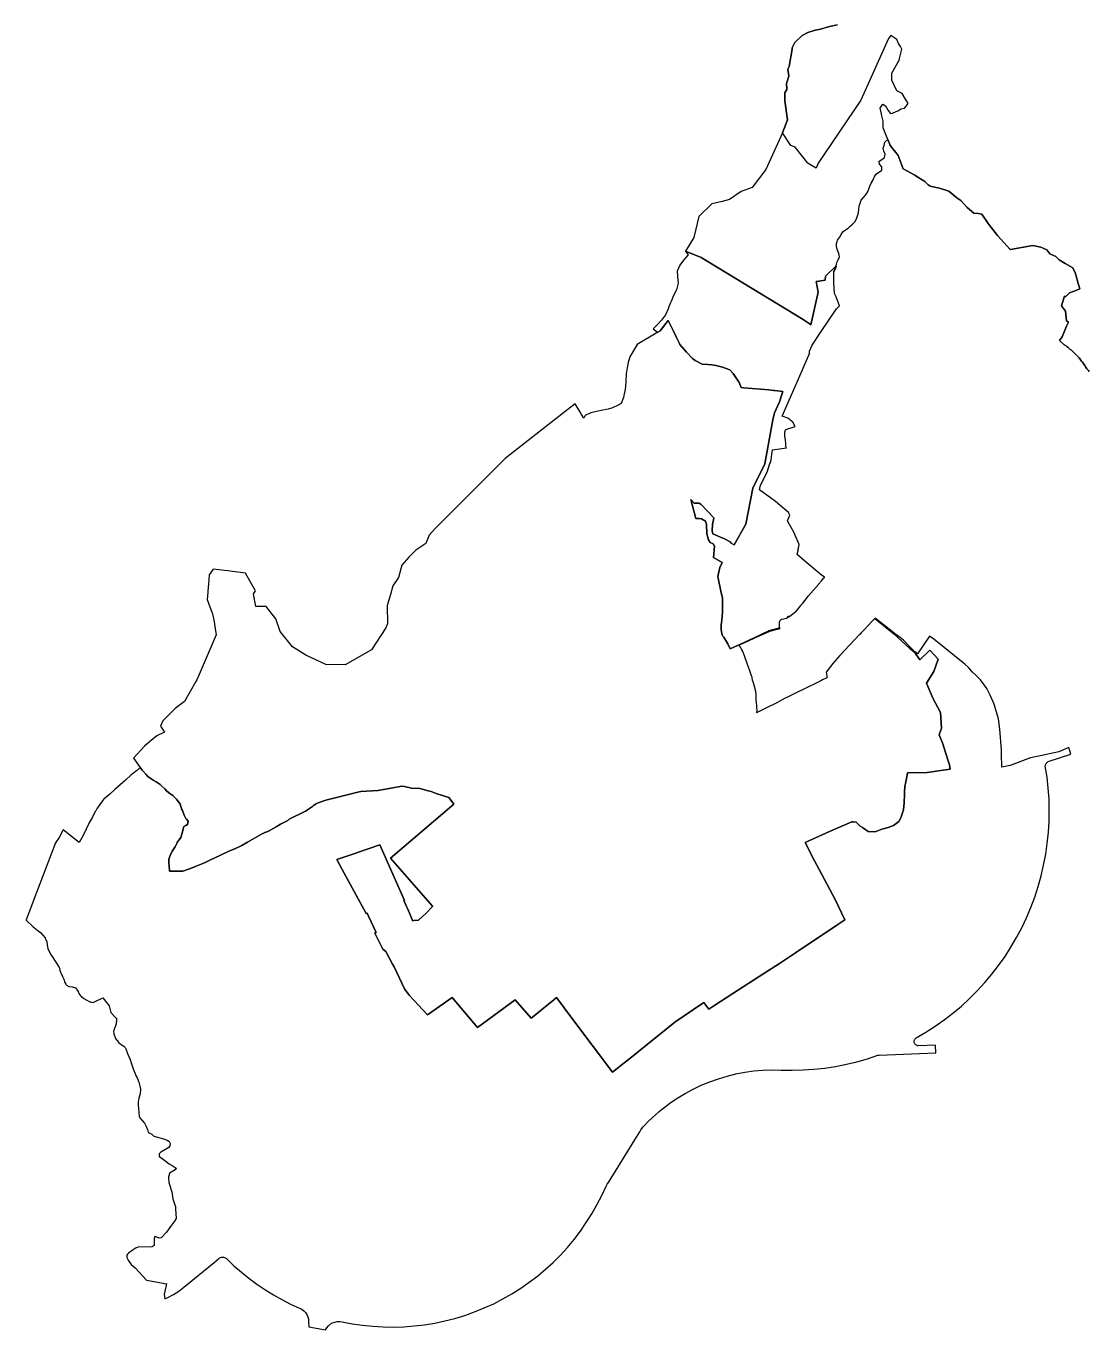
# Model space of a CAD drawing. Header units: inches. Extents: x -74.45 to -73.99, y 3.73 to 4.84.
# Drawn here: x -74.13311 to -74.11712, y 4.46474 to 4.48436 of the extents above; entities that cross this region are included whole.
import ezdxf

# ---------------------------------------------------------------- set-up
doc = ezdxf.new("R2010")
doc.units = ezdxf.units.IN
doc.header["$MEASUREMENT"] = 0
doc.layers.add('temp_wfs_layer', color=251, linetype='Continuous')

msp = doc.modelspace()

# ---------------------------------------------------------------- linework, layer by layer
at = {"layer": 'temp_wfs_layer'}
for points in [[(-74.120899, 4.484383), (-74.121017, 4.484358), (-74.121155, 4.484315), (-74.121233, 4.484303), (-74.121344, 4.484267), (-74.121428, 4.484222), (-74.121539, 4.484117), (-74.121581, 4.484035), (-74.12158, 4.484017), (-74.121626, 4.483752), (-74.121646, 4.483714), (-74.12163, 4.483608), (-74.121664, 4.4835), (-74.121663, 4.483422), (-74.121663, 4.483406), (-74.121689, 4.483357), (-74.121692, 4.483235), (-74.121651, 4.482952), (-74.121728, 4.482757), (-74.121976, 4.482204), (-74.122168, 4.481953), (-74.122184, 4.481934), (-74.122348, 4.481872), (-74.122521, 4.481752), (-74.122632, 4.481722), (-74.122787, 4.481688), (-74.122984, 4.481494), (-74.123059, 4.481181), (-74.123184, 4.480976), (-74.123147, 4.480919), (-74.123213, 4.480839), (-74.123269, 4.480763), (-74.123311, 4.480671), (-74.123307, 4.480598), (-74.123306, 4.480588), (-74.123296, 4.480492), (-74.123323, 4.480394), (-74.123364, 4.480306), (-74.123403, 4.480217), (-74.123415, 4.480185), (-74.123439, 4.480126), (-74.123443, 4.480114), (-74.123488, 4.480017), (-74.123545, 4.479934), (-74.123614, 4.47986), (-74.123674, 4.479806), (-74.12361, 4.479762), (-74.123601, 4.479757), (-74.123914, 4.479568), (-74.124025, 4.479385), (-74.124048, 4.479299), (-74.124063, 4.47922), (-74.124077, 4.479127), (-74.124085, 4.479006), (-74.124095, 4.478893), (-74.124112, 4.478803), (-74.12412, 4.47877), (-74.124155, 4.478682), (-74.1242, 4.478655), (-74.124285, 4.478617), (-74.124348, 4.478594), (-74.124453, 4.478575), (-74.124545, 4.478557), (-74.124611, 4.478541), (-74.124693, 4.478502), (-74.124717, 4.478462), (-74.124748, 4.478514), (-74.124777, 4.478562), (-74.124846, 4.478677), (-74.125019, 4.478542), (-74.125896, 4.477855), (-74.12591, 4.477844), (-74.126955, 4.476795), (-74.127042, 4.476698), (-74.127094, 4.476574), (-74.127241, 4.476475), (-74.127347, 4.47637), (-74.127453, 4.476247), (-74.127503, 4.476061), (-74.127586, 4.475936), (-74.127622, 4.475804), (-74.127672, 4.475642), (-74.127671, 4.475363), (-74.127693, 4.475304), (-74.127908, 4.474974), (-74.128305, 4.474745), (-74.128597, 4.474754), (-74.128896, 4.474895), (-74.1291, 4.475019), (-74.129282, 4.475247), (-74.129349, 4.475438), (-74.129492, 4.475624), (-74.129553, 4.475624), (-74.129647, 4.475624), (-74.129684, 4.475816), (-74.129661, 4.475849), (-74.129654, 4.47586), (-74.129736, 4.476004), (-74.129807, 4.476128), (-74.130076, 4.476161), (-74.130289, 4.476187), (-74.13035, 4.476101), (-74.130363, 4.475964), (-74.130364, 4.475952), (-74.130366, 4.475928), (-74.130373, 4.475842), (-74.130383, 4.47573), (-74.130383, 4.475729), (-74.130342, 4.475622), (-74.130316, 4.475555), (-74.1303, 4.475514), (-74.130278, 4.475394), (-74.130272, 4.475359), (-74.130249, 4.475227), (-74.130244, 4.475198), (-74.1305, 4.474602), (-74.130535, 4.474523), (-74.13055, 4.474496), (-74.130723, 4.474194), (-74.130864, 4.474089), (-74.131047, 4.473904), (-74.131086, 4.473826), (-74.131025, 4.473736), (-74.131141, 4.473679), (-74.131248, 4.473586), (-74.131326, 4.473525), (-74.131492, 4.473341), (-74.13139, 4.4732), (-74.13143, 4.473162), (-74.131458, 4.47314), (-74.131512, 4.4731), (-74.131523, 4.47309), (-74.131524, 4.473089), (-74.131609, 4.473009), (-74.131771, 4.472873), (-74.131776, 4.472868), (-74.131776, 4.472867), (-74.131848, 4.4728), (-74.131935, 4.472726), (-74.131943, 4.472718), (-74.131958, 4.4727), (-74.132035, 4.47259), (-74.132038, 4.472585), (-74.132041, 4.472582), (-74.132059, 4.47255), (-74.132061, 4.472546), (-74.132062, 4.472544), (-74.132102, 4.472469), (-74.132109, 4.472456), (-74.132151, 4.47238), (-74.132155, 4.472373), (-74.132155, 4.472371), (-74.132245, 4.472179), (-74.132305, 4.472073), (-74.132448, 4.472184), (-74.13255, 4.472264), (-74.13261, 4.472147), (-74.132664, 4.472066), (-74.132987, 4.471216), (-74.133039, 4.471079), (-74.133104, 4.47091), (-74.133106, 4.470904), (-74.133, 4.470803), (-74.132924, 4.470744), (-74.132889, 4.470718), (-74.132821, 4.470637), (-74.132812, 4.47062), (-74.132793, 4.470585), (-74.132788, 4.470526), (-74.13278, 4.470478), (-74.132738, 4.47039), (-74.132714, 4.470357), (-74.132657, 4.470274), (-74.132611, 4.470203), (-74.132608, 4.470195), (-74.132597, 4.47015), (-74.132586, 4.470119), (-74.13258, 4.470101), (-74.132559, 4.470057), (-74.13254, 4.470015), (-74.132524, 4.469966), (-74.132507, 4.469938), (-74.132501, 4.469928), (-74.132501, 4.469928), (-74.132499, 4.469927), (-74.132461, 4.469905), (-74.132414, 4.469898), (-74.132363, 4.469883), (-74.132333, 4.469847), (-74.132319, 4.46982), (-74.13231, 4.469802), (-74.13228, 4.469761), (-74.132279, 4.46976), (-74.132277, 4.469758), (-74.132239, 4.469726), (-74.132193, 4.469701), (-74.132155, 4.469679), (-74.132146, 4.469676), (-74.132135, 4.469673), (-74.132103, 4.469663), (-74.132066, 4.469681), (-74.131953, 4.469735), (-74.131855, 4.469616), (-74.131833, 4.469514), (-74.13176, 4.469438), (-74.131743, 4.46942), (-74.131744, 4.469409), (-74.13175, 4.469341), (-74.131785, 4.469245), (-74.131789, 4.469231), (-74.131787, 4.469195), (-74.131759, 4.469122), (-74.131718, 4.469065), (-74.131715, 4.469063), (-74.131661, 4.469021), (-74.131634, 4.469009), (-74.131615, 4.468989), (-74.131606, 4.468965), (-74.131578, 4.468898), (-74.131539, 4.468806), (-74.131525, 4.468758), (-74.131496, 4.468665), (-74.131459, 4.468581), (-74.131449, 4.468558), (-74.131437, 4.46853), (-74.131408, 4.468465), (-74.131394, 4.468403), (-74.131385, 4.468358), (-74.131389, 4.468289), (-74.131409, 4.468222), (-74.131417, 4.468192), (-74.131419, 4.468165), (-74.131421, 4.468127), (-74.131421, 4.468125), (-74.131407, 4.467956), (-74.131393, 4.467926), (-74.131325, 4.467848), (-74.131298, 4.467797), (-74.131293, 4.467787), (-74.131281, 4.467753), (-74.131268, 4.467715), (-74.131252, 4.467705), (-74.131215, 4.467681), (-74.131208, 4.467677), (-74.131182, 4.467651), (-74.131038, 4.46761), (-74.130981, 4.467593), (-74.130959, 4.467578), (-74.130952, 4.467573), (-74.130939, 4.467542), (-74.130941, 4.467509), (-74.130958, 4.467482), (-74.130959, 4.46748), (-74.131081, 4.467411), (-74.131084, 4.467408), (-74.131104, 4.467385), (-74.131106, 4.467382), (-74.131105, 4.467377), (-74.131102, 4.467348), (-74.13108, 4.467331), (-74.131041, 4.4673), (-74.130953, 4.467237), (-74.130907, 4.467209), (-74.130864, 4.467182), (-74.130863, 4.467181), (-74.130841, 4.467168), (-74.130858, 4.467153), (-74.130861, 4.46715), (-74.130861, 4.467147), (-74.130861, 4.467146), (-74.130946, 4.467094), (-74.130947, 4.467093), (-74.130962, 4.467036), (-74.130965, 4.467029), (-74.130957, 4.466955), (-74.130914, 4.466816), (-74.130896, 4.466709), (-74.130861, 4.466603), (-74.13086, 4.466599), (-74.130857, 4.466557), (-74.130846, 4.466412), (-74.130874, 4.466374), (-74.130919, 4.466311), (-74.130994, 4.466206), (-74.13107, 4.466126), (-74.131072, 4.466124), (-74.131104, 4.466119), (-74.131166, 4.466141), (-74.13117, 4.466143), (-74.131178, 4.466109), (-74.13118, 4.466005), (-74.131208, 4.465987), (-74.13121, 4.465986), (-74.131419, 4.465983), (-74.131447, 4.465972), (-74.13145, 4.465971), (-74.131509, 4.46593), (-74.131567, 4.46589), (-74.131579, 4.465876), (-74.131591, 4.46586), (-74.131589, 4.465827), (-74.131569, 4.465784), (-74.131525, 4.465723), (-74.131465, 4.465673), (-74.131296, 4.465485), (-74.131045, 4.465441), (-74.13101, 4.465429), (-74.130995, 4.465435), (-74.130998, 4.465406), (-74.131027, 4.465272), (-74.131018, 4.465203), (-74.130973, 4.465223), (-74.130889, 4.465269), (-74.130809, 4.465321), (-74.130733, 4.465378), (-74.130277, 4.465753), (-74.130206, 4.465811), (-74.130194, 4.46582), (-74.13018, 4.465826), (-74.130166, 4.46583), (-74.130152, 4.465832), (-74.130137, 4.465831), (-74.130123, 4.465828), (-74.130109, 4.465822), (-74.130096, 4.465815), (-74.130085, 4.465805), (-74.129978, 4.465703), (-74.129867, 4.465605), (-74.129753, 4.465513), (-74.129634, 4.465425), (-74.129512, 4.465342), (-74.129386, 4.465264), (-74.129257, 4.465192), (-74.129126, 4.465125), (-74.128991, 4.465064), (-74.128959, 4.465047), (-74.128929, 4.465025), (-74.128904, 4.464998), (-74.128883, 4.464968), (-74.128868, 4.464934), (-74.128858, 4.464898), (-74.128855, 4.464862), (-74.128853, 4.464784), (-74.128602, 4.464736), (-74.128583, 4.464768), (-74.128558, 4.464797), (-74.12853, 4.464822), (-74.128498, 4.464841), (-74.128463, 4.464854), (-74.128426, 4.464862), (-74.128388, 4.464863), (-74.128351, 4.464858), (-74.128198, 4.464829), (-74.128044, 4.464806), (-74.127889, 4.46479), (-74.127733, 4.46478), (-74.127577, 4.464778), (-74.127421, 4.464783), (-74.127266, 4.464795), (-74.127111, 4.464813), (-74.126957, 4.464838), (-74.126805, 4.464871), (-74.126654, 4.46491), (-74.126505, 4.464955), (-74.126358, 4.465008), (-74.126213, 4.465066), (-74.126071, 4.465131), (-74.125933, 4.465203), (-74.125797, 4.46528), (-74.125665, 4.465363), (-74.125537, 4.465453), (-74.125413, 4.465547), (-74.125293, 4.465648), (-74.125178, 4.465753), (-74.125068, 4.465863), (-74.124962, 4.465979), (-74.124862, 4.466098), (-74.124767, 4.466223), (-74.124678, 4.466351), (-74.124594, 4.466483), (-74.124517, 4.466619), (-74.124445, 4.466758), (-74.12438, 4.4669), (-74.124364, 4.466929), (-74.124344, 4.466956), (-74.123947, 4.467595), (-74.12387, 4.467719), (-74.123858, 4.467746), (-74.123842, 4.46777), (-74.123824, 4.467793), (-74.123737, 4.467882), (-74.123636, 4.467976), (-74.123582, 4.468022), (-74.123531, 4.468064), (-74.123422, 4.468147), (-74.123309, 4.468224), (-74.123191, 4.468295), (-74.123071, 4.468361), (-74.122947, 4.46842), (-74.12282, 4.468472), (-74.122691, 4.468518), (-74.12256, 4.468557), (-74.122427, 4.46859), (-74.122292, 4.468615), (-74.122157, 4.468634), (-74.12202, 4.468646), (-74.121883, 4.468651), (-74.121746, 4.468648), (-74.121582, 4.468645), (-74.121417, 4.468649), (-74.121253, 4.46866), (-74.121089, 4.468678), (-74.120927, 4.468703), (-74.120765, 4.468735), (-74.120605, 4.468773), (-74.120447, 4.468819), (-74.120291, 4.468871), (-74.120282, 4.468873), (-74.120272, 4.468874), (-74.11942, 4.468906), (-74.119424, 4.469023), (-74.11968, 4.469014), (-74.11969, 4.469014), (-74.119701, 4.469016), (-74.11971, 4.46902), (-74.119719, 4.469026), (-74.119727, 4.469033), (-74.119734, 4.469041), (-74.119739, 4.46905), (-74.119743, 4.46906), (-74.119745, 4.46907), (-74.119745, 4.469081), (-74.119744, 4.469091), (-74.11974, 4.469102), (-74.119736, 4.469111), (-74.119729, 4.469119), (-74.119721, 4.469127), (-74.119713, 4.469132), (-74.119569, 4.469216), (-74.119429, 4.469306), (-74.119294, 4.469402), (-74.119162, 4.469504), (-74.119035, 4.469611), (-74.118912, 4.469724), (-74.118795, 4.469841), (-74.118682, 4.469964), (-74.118575, 4.470091), (-74.118474, 4.470223), (-74.118378, 4.470359), (-74.118288, 4.470499), (-74.118204, 4.470643), (-74.118126, 4.47079), (-74.118055, 4.470941), (-74.11799, 4.471094), (-74.117931, 4.47125), (-74.11788, 4.471409), (-74.117835, 4.471569), (-74.117797, 4.471731), (-74.117766, 4.471895), (-74.117742, 4.47206), (-74.117725, 4.472226), (-74.117715, 4.472392), (-74.117712, 4.472559), (-74.117716, 4.472726), (-74.117728, 4.472892), (-74.117746, 4.473057), (-74.117772, 4.473222), (-74.117771, 4.473234), (-74.117768, 4.473246), (-74.117763, 4.473257), (-74.117756, 4.473267), (-74.117748, 4.473276), (-74.117739, 4.473284), (-74.117728, 4.47329), (-74.117387, 4.473402), (-74.117419, 4.473502), (-74.117442, 4.473493), (-74.117497, 4.473466), (-74.117566, 4.473436), (-74.117893, 4.473367), (-74.117996, 4.473348), (-74.118302, 4.473232), (-74.118425, 4.473209), (-74.118426, 4.473209), (-74.11843, 4.473408), (-74.118431, 4.473441), (-74.118432, 4.473466), (-74.118456, 4.473777), (-74.118477, 4.473934), (-74.118539, 4.474154), (-74.118603, 4.474289), (-74.118651, 4.474393), (-74.118675, 4.474426), (-74.118745, 4.474522), (-74.118783, 4.474558), (-74.118813, 4.474586), (-74.118866, 4.474635), (-74.118921, 4.474701), (-74.118926, 4.474705), (-74.118982, 4.474756), (-74.119451, 4.475134), (-74.11945, 4.475135), (-74.119512, 4.475179), (-74.119695, 4.474913), (-74.119734, 4.474944), (-74.119799, 4.475009), (-74.119905, 4.47512), (-74.119957, 4.475158), (-74.119966, 4.475165), (-74.119997, 4.475188), (-74.120013, 4.475199), (-74.120016, 4.475201), (-74.120033, 4.475213), (-74.120045, 4.475223), (-74.120046, 4.475224), (-74.120049, 4.475227), (-74.120051, 4.475228), (-74.120334, 4.475449), (-74.120336, 4.475447), (-74.120385, 4.475395), (-74.120428, 4.47535), (-74.120503, 4.475271), (-74.120541, 4.47523), (-74.120542, 4.475229), (-74.120564, 4.475206), (-74.120565, 4.475206), (-74.120865, 4.474889), (-74.120966, 4.474765), (-74.12107, 4.474637), (-74.121061, 4.474582), (-74.121057, 4.474555), (-74.121061, 4.474553), (-74.121122, 4.474522), (-74.121148, 4.474508), (-74.12115, 4.474507), (-74.121169, 4.474498), (-74.121417, 4.474374), (-74.121509, 4.474331), (-74.121542, 4.474315), (-74.121652, 4.47426), (-74.121684, 4.474244), (-74.12174, 4.474214), (-74.121812, 4.474176), (-74.121964, 4.474102), (-74.122086, 4.474042), (-74.1221, 4.474034), (-74.122101, 4.474033), (-74.122112, 4.474026), (-74.122111, 4.474039), (-74.122109, 4.474059), (-74.122108, 4.474077), (-74.122112, 4.474093), (-74.122113, 4.474124), (-74.122116, 4.474183), (-74.12212, 4.47421), (-74.12212, 4.474214), (-74.12212, 4.474253), (-74.12212, 4.47426), (-74.122122, 4.474299), (-74.122129, 4.474345), (-74.122151, 4.474443), (-74.122168, 4.474491), (-74.122176, 4.474515), (-74.122183, 4.474553), (-74.122184, 4.47456), (-74.122192, 4.474582), (-74.122221, 4.474671), (-74.122251, 4.474753), (-74.122265, 4.474798), (-74.122313, 4.474924), (-74.122329, 4.47496), (-74.122342, 4.474982), (-74.122359, 4.475013), (-74.122373, 4.475031), (-74.122374, 4.475033), (-74.122379, 4.47504), (-74.12238, 4.475041), (-74.12238, 4.475043), (-74.122374, 4.475045), (-74.122362, 4.475051), (-74.122239, 4.475107), (-74.122141, 4.475152), (-74.122098, 4.475172), (-74.122027, 4.475204), (-74.121973, 4.475229), (-74.121917, 4.475254), (-74.121822, 4.475279), (-74.12176, 4.475295), (-74.121765, 4.475301), (-74.121766, 4.475305), (-74.121769, 4.47531), (-74.12177, 4.475318), (-74.12177, 4.475324), (-74.121772, 4.475345), (-74.121772, 4.475382), (-74.121769, 4.475389), (-74.121769, 4.475391), (-74.121764, 4.475407), (-74.121756, 4.475423), (-74.121742, 4.475436), (-74.12171, 4.475442), (-74.121693, 4.475444), (-74.121667, 4.475452), (-74.121652, 4.475459), (-74.121634, 4.475468), (-74.121629, 4.47547), (-74.121615, 4.475478), (-74.121614, 4.475479), (-74.121543, 4.475533), (-74.121532, 4.475541), (-74.121451, 4.475642), (-74.12145, 4.475642), (-74.121449, 4.475643), (-74.121437, 4.475658), (-74.121421, 4.475678), (-74.121352, 4.475764), (-74.121339, 4.47578), (-74.121185, 4.475958), (-74.121184, 4.47596), (-74.12114, 4.476011), (-74.121102, 4.476055), (-74.121099, 4.476059), (-74.121094, 4.476064), (-74.121096, 4.476065), (-74.121142, 4.476104), (-74.121388, 4.47631), (-74.121505, 4.476409), (-74.121506, 4.476409), (-74.121505, 4.476412), (-74.121488, 4.476466), (-74.121486, 4.476472), (-74.121493, 4.476477), (-74.121493, 4.476478), (-74.121486, 4.476504), (-74.121474, 4.476559), (-74.121556, 4.476742), (-74.121645, 4.476906), (-74.121649, 4.476913), (-74.121614, 4.477), (-74.121634, 4.477041), (-74.121833, 4.477206), (-74.12207, 4.477381), (-74.122064, 4.477431), (-74.122053, 4.477462), (-74.121954, 4.477646), (-74.121914, 4.47778), (-74.1219, 4.477802), (-74.121874, 4.477984), (-74.121668, 4.478016), (-74.121675, 4.478036), (-74.121678, 4.478079), (-74.121682, 4.478128), (-74.121689, 4.478193), (-74.121689, 4.478201), (-74.121691, 4.478227), (-74.121692, 4.478257), (-74.121683, 4.47828), (-74.121675, 4.478286), (-74.121674, 4.478291), (-74.121534, 4.478337), (-74.121569, 4.478401), (-74.121645, 4.478458), (-74.121731, 4.478489), (-74.121536, 4.478937), (-74.121431, 4.47918), (-74.121321, 4.479433), (-74.121322, 4.479469), (-74.121281, 4.479558), (-74.121152, 4.479751), (-74.120914, 4.480106), (-74.120869, 4.48015), (-74.120917, 4.480289), (-74.120942, 4.480337), (-74.120953, 4.480504), (-74.120952, 4.480663), (-74.120929, 4.480706), (-74.120919, 4.480743), (-74.120912, 4.480758), (-74.120916, 4.480755), (-74.120907, 4.480802), (-74.120889, 4.480842), (-74.12087, 4.480889), (-74.120879, 4.480939), (-74.120896, 4.480991), (-74.120913, 4.481038), (-74.120912, 4.481091), (-74.120904, 4.481121), (-74.1209, 4.481139), (-74.12087, 4.481181), (-74.120842, 4.481224), (-74.120817, 4.481264), (-74.120777, 4.481294), (-74.12074, 4.48132), (-74.120708, 4.481352), (-74.120674, 4.481381), (-74.12064, 4.481414), (-74.120614, 4.481459), (-74.120595, 4.481505), (-74.120581, 4.481553), (-74.120579, 4.481604), (-74.120572, 4.481649), (-74.120559, 4.481697), (-74.120543, 4.481741), (-74.12051, 4.481777), (-74.120476, 4.481816), (-74.120451, 4.481854), (-74.120433, 4.481897), (-74.120412, 4.481952), (-74.120392, 4.481997), (-74.120364, 4.482048), (-74.120336, 4.482108), (-74.120306, 4.482143), (-74.120266, 4.482167), (-74.12023, 4.482195), (-74.12023, 4.482245), (-74.120266, 4.482284), (-74.120273, 4.482331), (-74.12023, 4.482355), (-74.120191, 4.482385), (-74.12018, 4.482434), (-74.1202, 4.48248), (-74.120212, 4.482523), (-74.120196, 4.482566), (-74.120188, 4.482616), (-74.120141, 4.482654), (-74.120117, 4.482594), (-74.12011, 4.482575), (-74.120073, 4.482519), (-74.120017, 4.482456), (-74.119988, 4.482412), (-74.119957, 4.482336), (-74.119908, 4.482213), (-74.119735, 4.482118), (-74.119715, 4.482105), (-74.119599, 4.482034), (-74.119585, 4.482021), (-74.119533, 4.481972), (-74.119507, 4.481958), (-74.119483, 4.481946), (-74.119364, 4.481923), (-74.119221, 4.481876), (-74.119104, 4.481777), (-74.119043, 4.481735), (-74.118945, 4.48163), (-74.118846, 4.481548), (-74.118781, 4.48154), (-74.118729, 4.481533), (-74.11863, 4.481391), (-74.118615, 4.48137), (-74.118493, 4.48121), (-74.118303, 4.480997), (-74.118293, 4.480999), (-74.117961, 4.481061), (-74.11784, 4.481033), (-74.117748, 4.480993), (-74.117702, 4.480932), (-74.117615, 4.480893), (-74.117562, 4.480844), (-74.117473, 4.48079), (-74.117359, 4.480725), (-74.117356, 4.48072), (-74.117325, 4.480654), (-74.117314, 4.480616), (-74.117277, 4.480489), (-74.117252, 4.480405), (-74.117296, 4.480389), (-74.117409, 4.480348), (-74.117465, 4.480292), (-74.117487, 4.48029), (-74.117489, 4.480282), (-74.117526, 4.480153), (-74.117467, 4.480069), (-74.117451, 4.479925), (-74.117421, 4.479907), (-74.117452, 4.479845), (-74.117516, 4.479685), (-74.117557, 4.479627), (-74.117487, 4.479566), (-74.11746, 4.479547), (-74.117444, 4.479534), (-74.117428, 4.479522), (-74.117412, 4.479509), (-74.117396, 4.479496), (-74.11738, 4.479483), (-74.117365, 4.479469), (-74.11735, 4.479455), (-74.117335, 4.479441), (-74.11732, 4.479426), (-74.117306, 4.479412), (-74.117292, 4.479397), (-74.117278, 4.479382), (-74.117264, 4.479366), (-74.117251, 4.479351), (-74.117238, 4.479335), (-74.117225, 4.479319), (-74.117213, 4.479302), (-74.1172, 4.479286), (-74.117189, 4.479269), (-74.117177, 4.479252), (-74.117165, 4.479233), (-74.117155, 4.479219), (-74.117145, 4.479205), (-74.117134, 4.47919), (-74.117124, 4.479176), (-74.117113, 4.479163)], [(-74.117113, 4.479163), (-74.117124, 4.479176), (-74.117134, 4.47919), (-74.117145, 4.479205), (-74.117155, 4.479219), (-74.117165, 4.479233), (-74.117177, 4.479252), (-74.117189, 4.479269), (-74.1172, 4.479286), (-74.117213, 4.479302), (-74.117225, 4.479319), (-74.117238, 4.479335), (-74.117251, 4.479351), (-74.117264, 4.479366), (-74.117278, 4.479382), (-74.117292, 4.479397), (-74.117306, 4.479412), (-74.11732, 4.479426), (-74.117335, 4.479441), (-74.11735, 4.479455), (-74.117365, 4.479469), (-74.11738, 4.479483), (-74.117396, 4.479496), (-74.117412, 4.479509), (-74.117428, 4.479522), (-74.117444, 4.479534), (-74.11746, 4.479547), (-74.117487, 4.479566), (-74.117557, 4.479627), (-74.117516, 4.479685), (-74.117452, 4.479845), (-74.117421, 4.479907), (-74.117451, 4.479925), (-74.117467, 4.480069), (-74.117526, 4.480153), (-74.117489, 4.480282), (-74.117487, 4.48029), (-74.117465, 4.480292), (-74.117409, 4.480348), (-74.117296, 4.480389), (-74.117252, 4.480405), (-74.117277, 4.480489), (-74.117314, 4.480616), (-74.117325, 4.480654), (-74.117356, 4.48072), (-74.117359, 4.480725), (-74.117473, 4.48079), (-74.117562, 4.480844), (-74.117615, 4.480893), (-74.117702, 4.480932), (-74.117748, 4.480993), (-74.11784, 4.481033), (-74.117961, 4.481061), (-74.118293, 4.480999), (-74.118303, 4.480997), (-74.118493, 4.48121), (-74.118615, 4.48137), (-74.11863, 4.481391), (-74.118729, 4.481533), (-74.118781, 4.48154), (-74.118846, 4.481548), (-74.118945, 4.48163), (-74.119043, 4.481735), (-74.119104, 4.481777), (-74.119221, 4.481876), (-74.119364, 4.481923), (-74.119483, 4.481946), (-74.119507, 4.481958), (-74.119533, 4.481972), (-74.119585, 4.482021), (-74.119599, 4.482034), (-74.119715, 4.482105), (-74.119735, 4.482118), (-74.119908, 4.482213), (-74.119957, 4.482336), (-74.119988, 4.482412), (-74.120017, 4.482456), (-74.120073, 4.482519), (-74.12011, 4.482575), (-74.120117, 4.482594), (-74.120141, 4.482654), (-74.120171, 4.482728), (-74.120172, 4.482732), (-74.120212, 4.482832), (-74.120212, 4.482931), (-74.120235, 4.483031), (-74.120237, 4.48304), (-74.120256, 4.483125), (-74.120254, 4.483129), (-74.120214, 4.483189), (-74.120178, 4.48316), (-74.120137, 4.48309), (-74.1201, 4.483048), (-74.120071, 4.483052), (-74.120015, 4.483078), (-74.119975, 4.483091), (-74.11997, 4.483095), (-74.119946, 4.483117), (-74.119888, 4.483126), (-74.119859, 4.483161), (-74.119842, 4.48319), (-74.119839, 4.483211), (-74.119851, 4.483224), (-74.119861, 4.483235), (-74.119877, 4.483263), (-74.119924, 4.483345), (-74.120006, 4.483387), (-74.120079, 4.483546), (-74.120083, 4.483654), (-74.11997, 4.483849), (-74.119964, 4.483874), (-74.11993, 4.484017), (-74.11995, 4.484057), (-74.119982, 4.4841), (-74.120007, 4.484158), (-74.120097, 4.484219), (-74.120098, 4.484219), (-74.120133, 4.484176), (-74.120548, 4.483249), (-74.121188, 4.4823), (-74.12122, 4.482225), (-74.121317, 4.482277), (-74.121346, 4.482297), (-74.121533, 4.482538), (-74.1216, 4.482565), (-74.121728, 4.482757), (-74.121651, 4.482952), (-74.121692, 4.483235), (-74.121689, 4.483357), (-74.121663, 4.483406), (-74.121663, 4.483422), (-74.121664, 4.4835), (-74.12163, 4.483608), (-74.121646, 4.483714), (-74.121626, 4.483752), (-74.12158, 4.484017), (-74.121581, 4.484035), (-74.121539, 4.484117), (-74.121428, 4.484222), (-74.121344, 4.484267), (-74.121233, 4.484303), (-74.121155, 4.484315), (-74.121017, 4.484358), (-74.120899, 4.484383)]]:
    msp.add_lwpolyline(points, dxfattribs=at)
for points in [[(-74.119842, 4.48319), (-74.119839, 4.483211), (-74.119851, 4.483224), (-74.119861, 4.483235), (-74.119877, 4.483263), (-74.119924, 4.483345), (-74.120006, 4.483387), (-74.120079, 4.483546), (-74.120083, 4.483654), (-74.11997, 4.483849), (-74.119964, 4.483874), (-74.11993, 4.484017), (-74.11995, 4.484057), (-74.119982, 4.4841), (-74.120007, 4.484158), (-74.120097, 4.484219), (-74.120098, 4.484219), (-74.120133, 4.484176), (-74.120548, 4.483249), (-74.121188, 4.4823), (-74.12122, 4.482225), (-74.121317, 4.482277), (-74.121346, 4.482297), (-74.121533, 4.482538), (-74.1216, 4.482565), (-74.121728, 4.482757), (-74.121976, 4.482204), (-74.122168, 4.481953), (-74.122184, 4.481934), (-74.122348, 4.481872), (-74.122521, 4.481752), (-74.122632, 4.481722), (-74.122787, 4.481688), (-74.122984, 4.481494), (-74.123059, 4.481181), (-74.123184, 4.480976), (-74.122947, 4.480879), (-74.121413, 4.479946), (-74.121326, 4.479884), (-74.121301, 4.479863), (-74.121188, 4.480355), (-74.121218, 4.480517), (-74.121177, 4.480521), (-74.121082, 4.480539), (-74.121081, 4.480599), (-74.120916, 4.480755), (-74.120907, 4.480802), (-74.120889, 4.480842), (-74.12087, 4.480889), (-74.120879, 4.480939), (-74.120896, 4.480991), (-74.120913, 4.481038), (-74.120912, 4.481091), (-74.120904, 4.481121), (-74.1209, 4.481139), (-74.12087, 4.481181), (-74.120842, 4.481224), (-74.120817, 4.481264), (-74.120777, 4.481294), (-74.12074, 4.48132), (-74.120708, 4.481352), (-74.120674, 4.481381), (-74.12064, 4.481414), (-74.120614, 4.481459), (-74.120595, 4.481505), (-74.120581, 4.481553), (-74.120579, 4.481604), (-74.120572, 4.481649), (-74.120559, 4.481697), (-74.120543, 4.481741), (-74.12051, 4.481777), (-74.120476, 4.481816), (-74.120451, 4.481854), (-74.120433, 4.481897), (-74.120412, 4.481952), (-74.120392, 4.481997), (-74.120364, 4.482048), (-74.120336, 4.482108), (-74.120306, 4.482143), (-74.120266, 4.482167), (-74.12023, 4.482195), (-74.12023, 4.482245), (-74.120266, 4.482284), (-74.120273, 4.482331), (-74.12023, 4.482355), (-74.120191, 4.482385), (-74.12018, 4.482434), (-74.1202, 4.48248), (-74.120212, 4.482523), (-74.120196, 4.482566), (-74.120188, 4.482616), (-74.120141, 4.482654), (-74.120171, 4.482728), (-74.120172, 4.482732), (-74.120212, 4.482832), (-74.120212, 4.482931), (-74.120235, 4.483031), (-74.120237, 4.48304), (-74.120256, 4.483125), (-74.120254, 4.483129), (-74.120214, 4.483189), (-74.120178, 4.48316), (-74.120137, 4.48309), (-74.1201, 4.483048), (-74.120071, 4.483052), (-74.120015, 4.483078), (-74.119975, 4.483091), (-74.11997, 4.483095), (-74.119946, 4.483117), (-74.119888, 4.483126), (-74.119859, 4.483161)], [(-74.121413, 4.479946), (-74.122947, 4.480879), (-74.123184, 4.480976), (-74.123147, 4.480919), (-74.123213, 4.480839), (-74.123269, 4.480763), (-74.123311, 4.480671), (-74.123307, 4.480598), (-74.123306, 4.480588), (-74.123296, 4.480492), (-74.123323, 4.480394), (-74.123364, 4.480306), (-74.123403, 4.480217), (-74.123415, 4.480185), (-74.123439, 4.480126), (-74.123443, 4.480114), (-74.123488, 4.480017), (-74.123545, 4.479934), (-74.123614, 4.47986), (-74.123674, 4.479806), (-74.12361, 4.479762), (-74.123601, 4.479757), (-74.123567, 4.479777), (-74.123446, 4.47993), (-74.123367, 4.479772), (-74.123321, 4.479675), (-74.12329, 4.479615), (-74.123281, 4.479596), (-74.123268, 4.47957), (-74.123169, 4.479453), (-74.123082, 4.479357), (-74.12304, 4.479326), (-74.122936, 4.479271), (-74.12285, 4.479266), (-74.122788, 4.479261), (-74.122729, 4.479254), (-74.122626, 4.479227), (-74.122519, 4.479189), (-74.122467, 4.479131), (-74.12238, 4.478998), (-74.122349, 4.478924), (-74.122307, 4.478917), (-74.121933, 4.478886), (-74.12186, 4.478879), (-74.121841, 4.478877), (-74.12172, 4.478862), (-74.12173, 4.478833), (-74.121771, 4.478704), (-74.121846, 4.478542), (-74.121869, 4.478434), (-74.12199, 4.477771), (-74.122174, 4.477406), (-74.122278, 4.476864), (-74.122455, 4.476553), (-74.122506, 4.476583), (-74.122505, 4.476592), (-74.122609, 4.476647), (-74.122623, 4.476653), (-74.122776, 4.476718), (-74.122785, 4.476765), (-74.122781, 4.476862), (-74.122758, 4.476957), (-74.122764, 4.476966), (-74.122947, 4.477162), (-74.122981, 4.477179), (-74.123053, 4.477179), (-74.123106, 4.477236), (-74.123031, 4.476949), (-74.122979, 4.476949), (-74.122943, 4.476943), (-74.122886, 4.47691), (-74.122867, 4.476866), (-74.122865, 4.476718), (-74.122838, 4.476629), (-74.122813, 4.476589), (-74.122771, 4.476567), (-74.122751, 4.476534), (-74.122764, 4.476364), (-74.122634, 4.47629), (-74.12267, 4.47621), (-74.122699, 4.476078), (-74.122653, 4.475857), (-74.122629, 4.475753), (-74.122627, 4.475628), (-74.122629, 4.475534), (-74.122635, 4.475487), (-74.122639, 4.475419), (-74.122649, 4.475351), (-74.122647, 4.475284), (-74.122643, 4.475237), (-74.122627, 4.475186), (-74.122609, 4.475166), (-74.122547, 4.475065), (-74.122521, 4.475008), (-74.122515, 4.474989), (-74.122305, 4.475081), (-74.12216, 4.475151), (-74.121929, 4.475261), (-74.121766, 4.475305), (-74.121769, 4.47531), (-74.12177, 4.475318), (-74.12177, 4.475324), (-74.121772, 4.475345), (-74.121772, 4.475382), (-74.121769, 4.475389), (-74.121769, 4.475391), (-74.121764, 4.475407), (-74.121756, 4.475423), (-74.121742, 4.475436), (-74.12171, 4.475442), (-74.121693, 4.475444), (-74.121667, 4.475452), (-74.121652, 4.475459), (-74.121643, 4.475475), (-74.121614, 4.475479), (-74.121543, 4.475533), (-74.121532, 4.475541), (-74.121451, 4.475642), (-74.12145, 4.475642), (-74.121449, 4.475643), (-74.121437, 4.475658), (-74.121421, 4.475678), (-74.121352, 4.475764), (-74.121339, 4.47578), (-74.121185, 4.475958), (-74.121184, 4.47596), (-74.12114, 4.476011), (-74.121102, 4.476055), (-74.121099, 4.476059), (-74.121094, 4.476064), (-74.121096, 4.476065), (-74.121142, 4.476104), (-74.121388, 4.47631), (-74.121505, 4.476409), (-74.121506, 4.476409), (-74.121505, 4.476412), (-74.121488, 4.476466), (-74.121486, 4.476472), (-74.121493, 4.476477), (-74.121493, 4.476478), (-74.121486, 4.476504), (-74.121474, 4.476559), (-74.121556, 4.476742), (-74.121645, 4.476906), (-74.121649, 4.476913), (-74.121614, 4.477), (-74.121634, 4.477041), (-74.121833, 4.477206), (-74.12207, 4.477381), (-74.122064, 4.477431), (-74.122053, 4.477462), (-74.121954, 4.477646), (-74.121914, 4.47778), (-74.1219, 4.477802), (-74.121874, 4.477984), (-74.121668, 4.478016), (-74.121675, 4.478036), (-74.121678, 4.478079), (-74.121682, 4.478128), (-74.121689, 4.478193), (-74.121689, 4.478201), (-74.121691, 4.478227), (-74.121692, 4.478257), (-74.121683, 4.47828), (-74.121675, 4.478286), (-74.121674, 4.478291), (-74.121534, 4.478337), (-74.121569, 4.478401), (-74.121645, 4.478458), (-74.121731, 4.478489), (-74.121536, 4.478937), (-74.121431, 4.47918), (-74.121321, 4.479433), (-74.121322, 4.479469), (-74.121281, 4.479558), (-74.121152, 4.479751), (-74.120914, 4.480106), (-74.120869, 4.48015), (-74.120917, 4.480289), (-74.120942, 4.480337), (-74.120953, 4.480504), (-74.120952, 4.480663), (-74.120952, 4.480669), (-74.120919, 4.480743), (-74.120912, 4.480758), (-74.120916, 4.480755), (-74.121081, 4.480599), (-74.121082, 4.480539), (-74.121177, 4.480521), (-74.121218, 4.480517), (-74.121188, 4.480355), (-74.121301, 4.479863), (-74.121326, 4.479884)], [(-74.120929, 4.480706), (-74.120919, 4.480743), (-74.120952, 4.480669), (-74.120952, 4.480663)], [(-74.121846, 4.478542), (-74.121771, 4.478704), (-74.12173, 4.478833), (-74.12172, 4.478862), (-74.121841, 4.478877), (-74.12186, 4.478879), (-74.121933, 4.478886), (-74.122307, 4.478917), (-74.122349, 4.478924), (-74.12238, 4.478998), (-74.122467, 4.479131), (-74.122519, 4.479189), (-74.122626, 4.479227), (-74.122729, 4.479254), (-74.122788, 4.479261), (-74.12285, 4.479266), (-74.122936, 4.479271), (-74.12304, 4.479326), (-74.123082, 4.479357), (-74.123169, 4.479453), (-74.123268, 4.47957), (-74.123281, 4.479596), (-74.12329, 4.479615), (-74.123321, 4.479675), (-74.123367, 4.479772), (-74.123446, 4.47993), (-74.123567, 4.479777), (-74.123601, 4.479757), (-74.123914, 4.479568), (-74.124025, 4.479385), (-74.124048, 4.479299), (-74.124063, 4.47922), (-74.124077, 4.479127), (-74.124085, 4.479006), (-74.124095, 4.478893), (-74.124112, 4.478803), (-74.12412, 4.47877), (-74.124155, 4.478682), (-74.1242, 4.478655), (-74.124285, 4.478617), (-74.124348, 4.478594), (-74.124453, 4.478575), (-74.124545, 4.478557), (-74.124611, 4.478541), (-74.124693, 4.478502), (-74.124717, 4.478462), (-74.124748, 4.478514), (-74.124777, 4.478562), (-74.124846, 4.478677), (-74.125019, 4.478542), (-74.125896, 4.477855), (-74.12591, 4.477844), (-74.126955, 4.476795), (-74.127042, 4.476698), (-74.127094, 4.476574), (-74.127241, 4.476475), (-74.127347, 4.47637), (-74.127453, 4.476247), (-74.127503, 4.476061), (-74.127586, 4.475936), (-74.127622, 4.475804), (-74.127672, 4.475642), (-74.127671, 4.475363), (-74.127693, 4.475304), (-74.127908, 4.474974), (-74.128305, 4.474745), (-74.128597, 4.474754), (-74.128896, 4.474895), (-74.1291, 4.475019), (-74.129282, 4.475247), (-74.129349, 4.475438), (-74.129492, 4.475624), (-74.129553, 4.475624), (-74.129647, 4.475624), (-74.129684, 4.475816), (-74.129661, 4.475849), (-74.129654, 4.47586), (-74.129736, 4.476004), (-74.129807, 4.476128), (-74.130076, 4.476161), (-74.130289, 4.476187), (-74.13035, 4.476101), (-74.130363, 4.475964), (-74.130364, 4.475952), (-74.130366, 4.475928), (-74.130373, 4.475842), (-74.130383, 4.47573), (-74.130383, 4.475729), (-74.130342, 4.475622), (-74.130316, 4.475555), (-74.1303, 4.475514), (-74.130278, 4.475394), (-74.130272, 4.475359), (-74.130249, 4.475227), (-74.130244, 4.475198), (-74.1305, 4.474602), (-74.130535, 4.474523), (-74.13055, 4.474496), (-74.130723, 4.474194), (-74.130864, 4.474089), (-74.131047, 4.473904), (-74.131086, 4.473826), (-74.131025, 4.473736), (-74.131141, 4.473679), (-74.131248, 4.473586), (-74.131326, 4.473525), (-74.131492, 4.473341), (-74.13139, 4.4732), (-74.131388, 4.473201), (-74.131388, 4.473201), (-74.131361, 4.473164), (-74.131301, 4.473097), (-74.131275, 4.473068), (-74.131193, 4.473011), (-74.13115, 4.472984), (-74.13109, 4.472944), (-74.131065, 4.47292), (-74.131021, 4.47288), (-74.130989, 4.472846), (-74.130941, 4.472812), (-74.130898, 4.472779), (-74.130845, 4.472726), (-74.130789, 4.472651), (-74.130774, 4.472601), (-74.130769, 4.472582), (-74.130754, 4.472555), (-74.13073, 4.472482), (-74.130701, 4.472434), (-74.130694, 4.472425), (-74.130668, 4.472395), (-74.130676, 4.472343), (-74.130703, 4.472329), (-74.130733, 4.472316), (-74.130745, 4.472279), (-74.130753, 4.472231), (-74.130779, 4.472148), (-74.130804, 4.472113), (-74.130826, 4.472081), (-74.130836, 4.472056), (-74.130863, 4.472009), (-74.130883, 4.471981), (-74.130889, 4.471967), (-74.13091, 4.471944), (-74.130938, 4.471876), (-74.130953, 4.471835), (-74.130959, 4.471814), (-74.130959, 4.471772), (-74.130958, 4.471758), (-74.130955, 4.471729), (-74.130953, 4.471701), (-74.130951, 4.471694), (-74.130948, 4.471677), (-74.130947, 4.471645), (-74.130947, 4.471643), (-74.130835, 4.471641), (-74.130776, 4.471641), (-74.130746, 4.471641), (-74.130634, 4.471681), (-74.130546, 4.471717), (-74.130423, 4.471768), (-74.130323, 4.471815), (-74.130203, 4.471872), (-74.130054, 4.471941), (-74.129963, 4.471976), (-74.129858, 4.472029), (-74.129774, 4.47208), (-74.129565, 4.472196), (-74.129512, 4.472221), (-74.129469, 4.472241), (-74.12946, 4.472246), (-74.129344, 4.472311), (-74.129277, 4.472347), (-74.129169, 4.472403), (-74.129147, 4.472423), (-74.128902, 4.472546), (-74.128798, 4.472616), (-74.12878, 4.472628), (-74.128766, 4.472639), (-74.128742, 4.472656), (-74.128742, 4.472656), (-74.12874, 4.472657), (-74.128739, 4.472658), (-74.128711, 4.472668), (-74.128598, 4.47271), (-74.128537, 4.472725), (-74.128394, 4.47276), (-74.128095, 4.472835), (-74.128071, 4.472841), (-74.127807, 4.472858), (-74.127563, 4.472903), (-74.127454, 4.472923), (-74.127414, 4.472914), (-74.127306, 4.472889), (-74.127184, 4.472885), (-74.127055, 4.472852), (-74.127011, 4.47284), (-74.126936, 4.472813), (-74.126747, 4.472749), (-74.126724, 4.472727), (-74.12667, 4.47265), (-74.127624, 4.471837), (-74.12699, 4.471116), (-74.126994, 4.471111), (-74.127088, 4.47101), (-74.127204, 4.470905), (-74.12727, 4.470898), (-74.127288, 4.470892), (-74.12729, 4.470895), (-74.127297, 4.470914), (-74.127298, 4.470915), (-74.12734, 4.471011), (-74.127368, 4.471077), (-74.127382, 4.471108), (-74.127421, 4.471198), (-74.127414, 4.471201), (-74.127473, 4.471334), (-74.127782, 4.472038), (-74.127782, 4.472039), (-74.128118, 4.471923), (-74.128132, 4.471919), (-74.128355, 4.471842), (-74.128431, 4.471816), (-74.128431, 4.471815), (-74.128349, 4.471666), (-74.127989, 4.471004), (-74.127988, 4.471005), (-74.127988, 4.471004), (-74.127974, 4.471009), (-74.127954, 4.470965), (-74.127838, 4.47072), (-74.127861, 4.470713), (-74.127857, 4.470706), (-74.127738, 4.470467), (-74.127692, 4.470432), (-74.127594, 4.470241), (-74.127569, 4.470201), (-74.127412, 4.469871), (-74.127342, 4.469775), (-74.127067, 4.469477), (-74.126697, 4.469738), (-74.126314, 4.469289), (-74.125749, 4.469705), (-74.125505, 4.469428), (-74.125485, 4.469444), (-74.125353, 4.469552), (-74.125164, 4.469706), (-74.125125, 4.469738), (-74.124893, 4.469428), (-74.124283, 4.468614), (-74.124114, 4.46875), (-74.124025, 4.468821), (-74.123347, 4.469367), (-74.122925, 4.469653), (-74.122908, 4.469665), (-74.122836, 4.469564), (-74.122758, 4.469614), (-74.122473, 4.469798), (-74.122007, 4.4701), (-74.121772, 4.470251), (-74.12153, 4.470414), (-74.120908, 4.470831), (-74.120786, 4.470908), (-74.120935, 4.471215), (-74.121216, 4.471744), (-74.121244, 4.471796), (-74.12138, 4.472064), (-74.121383, 4.472071), (-74.12102, 4.472237), (-74.120682, 4.472384), (-74.120665, 4.472383), (-74.120617, 4.472378), (-74.120557, 4.472321), (-74.120523, 4.472298), (-74.120439, 4.47224), (-74.120332, 4.472233), (-74.120232, 4.472276), (-74.120137, 4.472299), (-74.120054, 4.472327), (-74.119978, 4.472391), (-74.119944, 4.472444), (-74.119903, 4.472563), (-74.119894, 4.472668), (-74.119892, 4.472802), (-74.119891, 4.472831), (-74.119886, 4.472914), (-74.119872, 4.472986), (-74.119852, 4.473088), (-74.119845, 4.473122), (-74.119549, 4.473129), (-74.119202, 4.473176), (-74.119215, 4.47324), (-74.119243, 4.473331), (-74.119315, 4.473556), (-74.119369, 4.473694), (-74.119332, 4.473793), (-74.119348, 4.47403), (-74.119466, 4.474244), (-74.119558, 4.474469), (-74.119451, 4.474646), (-74.119382, 4.474834), (-74.119507, 4.474967), (-74.119662, 4.474822), (-74.119736, 4.474931), (-74.11981, 4.474993), (-74.120053, 4.475214), (-74.120336, 4.475447), (-74.120385, 4.475395), (-74.120428, 4.47535), (-74.120503, 4.475271), (-74.120541, 4.47523), (-74.120542, 4.475229), (-74.120564, 4.475206), (-74.120565, 4.475206), (-74.120865, 4.474889), (-74.120966, 4.474765), (-74.12107, 4.474637), (-74.121061, 4.474582), (-74.121057, 4.474555), (-74.121061, 4.474553), (-74.121122, 4.474522), (-74.121148, 4.474508), (-74.12115, 4.474507), (-74.121169, 4.474498), (-74.121417, 4.474374), (-74.121509, 4.474331), (-74.121542, 4.474315), (-74.121652, 4.47426), (-74.121684, 4.474244), (-74.12174, 4.474214), (-74.121812, 4.474176), (-74.121964, 4.474102), (-74.122086, 4.474042), (-74.1221, 4.474034), (-74.122101, 4.474033), (-74.122112, 4.474026), (-74.122111, 4.474039), (-74.122109, 4.474059), (-74.122108, 4.474077), (-74.122112, 4.474093), (-74.122113, 4.474124), (-74.122116, 4.474183), (-74.12212, 4.47421), (-74.12212, 4.474214), (-74.12212, 4.474253), (-74.12212, 4.47426), (-74.122122, 4.474299), (-74.122129, 4.474345), (-74.122151, 4.474443), (-74.122168, 4.474491), (-74.122176, 4.474515), (-74.122183, 4.474553), (-74.122184, 4.47456), (-74.122192, 4.474582), (-74.122221, 4.474671), (-74.122251, 4.474753), (-74.122265, 4.474798), (-74.122313, 4.474924), (-74.122329, 4.47496), (-74.122342, 4.474982), (-74.122359, 4.475013), (-74.122373, 4.475031), (-74.122374, 4.475033), (-74.122379, 4.47504), (-74.12238, 4.475041), (-74.12238, 4.475043), (-74.122374, 4.475045), (-74.122362, 4.475051), (-74.122239, 4.475107), (-74.122141, 4.475152), (-74.122098, 4.475172), (-74.122027, 4.475204), (-74.121973, 4.475229), (-74.121917, 4.475254), (-74.121822, 4.475279), (-74.12176, 4.475295), (-74.121765, 4.475301), (-74.121766, 4.475305), (-74.121929, 4.475261), (-74.12216, 4.475151), (-74.122305, 4.475081), (-74.122515, 4.474989), (-74.122521, 4.475008), (-74.122547, 4.475065), (-74.122609, 4.475166), (-74.122627, 4.475186), (-74.122643, 4.475237), (-74.122647, 4.475284), (-74.122649, 4.475351), (-74.122639, 4.475419), (-74.122635, 4.475487), (-74.122629, 4.475534), (-74.122627, 4.475628), (-74.122629, 4.475753), (-74.122653, 4.475857), (-74.122699, 4.476078), (-74.12267, 4.47621), (-74.122634, 4.47629), (-74.122764, 4.476364), (-74.122751, 4.476534), (-74.122771, 4.476567), (-74.122813, 4.476589), (-74.122838, 4.476629), (-74.122865, 4.476718), (-74.122867, 4.476866), (-74.122886, 4.47691), (-74.122943, 4.476943), (-74.122979, 4.476949), (-74.123031, 4.476949), (-74.123106, 4.477236), (-74.123053, 4.477179), (-74.122981, 4.477179), (-74.122947, 4.477162), (-74.122764, 4.476966), (-74.122758, 4.476957), (-74.122781, 4.476862), (-74.122785, 4.476765), (-74.122776, 4.476718), (-74.122623, 4.476653), (-74.122609, 4.476647), (-74.122505, 4.476592), (-74.122506, 4.476583), (-74.122455, 4.476553), (-74.122278, 4.476864), (-74.122174, 4.477406), (-74.12199, 4.477771), (-74.121869, 4.478434)], [(-74.119734, 4.474944), (-74.119799, 4.475009), (-74.119905, 4.47512), (-74.119957, 4.475158), (-74.119966, 4.475165), (-74.119997, 4.475188), (-74.120013, 4.475199), (-74.120016, 4.475201), (-74.120033, 4.475213), (-74.120045, 4.475223), (-74.120046, 4.475224), (-74.120049, 4.475227), (-74.120051, 4.475228), (-74.120334, 4.475449), (-74.120336, 4.475447), (-74.120053, 4.475214), (-74.11981, 4.474993), (-74.119736, 4.474931), (-74.119662, 4.474822), (-74.119507, 4.474967), (-74.119382, 4.474834), (-74.119451, 4.474646), (-74.119558, 4.474469), (-74.119466, 4.474244), (-74.119348, 4.47403), (-74.119332, 4.473793), (-74.119369, 4.473694), (-74.119315, 4.473556), (-74.119243, 4.473331), (-74.119215, 4.47324), (-74.119202, 4.473176), (-74.119549, 4.473129), (-74.119845, 4.473122), (-74.119852, 4.473088), (-74.119872, 4.472986), (-74.119886, 4.472914), (-74.119891, 4.472831), (-74.119892, 4.472802), (-74.119894, 4.472668), (-74.119903, 4.472563), (-74.119944, 4.472444), (-74.119978, 4.472391), (-74.120054, 4.472327), (-74.120137, 4.472299), (-74.120232, 4.472276), (-74.120332, 4.472233), (-74.120439, 4.47224), (-74.120523, 4.472298), (-74.120557, 4.472321), (-74.120617, 4.472378), (-74.120665, 4.472383), (-74.120682, 4.472384), (-74.12102, 4.472237), (-74.121383, 4.472071), (-74.12138, 4.472064), (-74.121244, 4.471796), (-74.121216, 4.471744), (-74.120935, 4.471215), (-74.120786, 4.470908), (-74.120908, 4.470831), (-74.12153, 4.470414), (-74.121772, 4.470251), (-74.122007, 4.4701), (-74.122473, 4.469798), (-74.122758, 4.469614), (-74.122836, 4.469564), (-74.122908, 4.469665), (-74.122925, 4.469653), (-74.123347, 4.469367), (-74.124025, 4.468821), (-74.124114, 4.46875), (-74.124283, 4.468614), (-74.124893, 4.469428), (-74.125125, 4.469738), (-74.125164, 4.469706), (-74.125353, 4.469552), (-74.125485, 4.469444), (-74.125505, 4.469428), (-74.125749, 4.469705), (-74.126314, 4.469289), (-74.126697, 4.469738), (-74.127067, 4.469477), (-74.127342, 4.469775), (-74.127412, 4.469871), (-74.127569, 4.470201), (-74.127594, 4.470241), (-74.127692, 4.470432), (-74.127738, 4.470467), (-74.127857, 4.470706), (-74.127861, 4.470713), (-74.127838, 4.47072), (-74.127954, 4.470965), (-74.127974, 4.471009), (-74.127988, 4.471004), (-74.127988, 4.471005), (-74.127989, 4.471004), (-74.128349, 4.471666), (-74.128431, 4.471815), (-74.128431, 4.471816), (-74.128355, 4.471842), (-74.128132, 4.471919), (-74.128118, 4.471923), (-74.127782, 4.472039), (-74.127782, 4.472038), (-74.127473, 4.471334), (-74.127414, 4.471201), (-74.127421, 4.471198), (-74.127382, 4.471108), (-74.127368, 4.471077), (-74.12734, 4.471011), (-74.127298, 4.470915), (-74.127297, 4.470914), (-74.12729, 4.470895), (-74.127288, 4.470892), (-74.12727, 4.470898), (-74.127204, 4.470905), (-74.127088, 4.47101), (-74.126994, 4.471111), (-74.12699, 4.471116), (-74.127624, 4.471837), (-74.12667, 4.47265), (-74.126724, 4.472727), (-74.126747, 4.472749), (-74.126936, 4.472813), (-74.127011, 4.47284), (-74.127055, 4.472852), (-74.127184, 4.472885), (-74.127306, 4.472889), (-74.127414, 4.472914), (-74.127454, 4.472923), (-74.127563, 4.472903), (-74.127807, 4.472858), (-74.128071, 4.472841), (-74.128095, 4.472835), (-74.128394, 4.47276), (-74.128537, 4.472725), (-74.128598, 4.47271), (-74.128711, 4.472668), (-74.128739, 4.472658), (-74.12874, 4.472657), (-74.128742, 4.472656), (-74.128742, 4.472656), (-74.128766, 4.472639), (-74.12878, 4.472628), (-74.128798, 4.472616), (-74.128902, 4.472546), (-74.129147, 4.472423), (-74.129169, 4.472403), (-74.129277, 4.472347), (-74.129344, 4.472311), (-74.12946, 4.472246), (-74.129469, 4.472241), (-74.129512, 4.472221), (-74.129565, 4.472196), (-74.129774, 4.47208), (-74.129858, 4.472029), (-74.129963, 4.471976), (-74.130054, 4.471941), (-74.130203, 4.471872), (-74.130323, 4.471815), (-74.130423, 4.471768), (-74.130546, 4.471717), (-74.130634, 4.471681), (-74.130746, 4.471641), (-74.130776, 4.471641), (-74.130835, 4.471641), (-74.130947, 4.471643), (-74.130947, 4.471645), (-74.130948, 4.471677), (-74.130951, 4.471694), (-74.130953, 4.471701), (-74.130955, 4.471729), (-74.130958, 4.471758), (-74.130959, 4.471772), (-74.130959, 4.471814), (-74.130953, 4.471835), (-74.130938, 4.471876), (-74.13091, 4.471944), (-74.130889, 4.471967), (-74.130883, 4.471981), (-74.130863, 4.472009), (-74.130836, 4.472056), (-74.130826, 4.472081), (-74.130804, 4.472113), (-74.130779, 4.472148), (-74.130753, 4.472231), (-74.130745, 4.472279), (-74.130733, 4.472316), (-74.130703, 4.472329), (-74.130676, 4.472343), (-74.130668, 4.472395), (-74.130694, 4.472425), (-74.130701, 4.472434), (-74.13073, 4.472482), (-74.130754, 4.472555), (-74.130769, 4.472582), (-74.130774, 4.472601), (-74.130789, 4.472651), (-74.130845, 4.472726), (-74.130898, 4.472779), (-74.130941, 4.472812), (-74.130989, 4.472846), (-74.131021, 4.47288), (-74.131065, 4.47292), (-74.13109, 4.472944), (-74.13115, 4.472984), (-74.131193, 4.473011), (-74.131275, 4.473068), (-74.131301, 4.473097), (-74.131361, 4.473164), (-74.131388, 4.473201), (-74.131388, 4.473201), (-74.13139, 4.4732), (-74.13143, 4.473162), (-74.131458, 4.47314), (-74.131512, 4.4731), (-74.131523, 4.47309), (-74.131524, 4.473089), (-74.131609, 4.473009), (-74.131771, 4.472873), (-74.131776, 4.472868), (-74.131776, 4.472867), (-74.131848, 4.4728), (-74.131935, 4.472726), (-74.131943, 4.472718), (-74.131958, 4.4727), (-74.132035, 4.47259), (-74.132038, 4.472585), (-74.132041, 4.472582), (-74.132059, 4.47255), (-74.132061, 4.472546), (-74.132062, 4.472544), (-74.132102, 4.472469), (-74.132109, 4.472456), (-74.132151, 4.47238), (-74.132155, 4.472373), (-74.132155, 4.472371), (-74.132245, 4.472179), (-74.132305, 4.472073), (-74.132448, 4.472184), (-74.13255, 4.472264), (-74.13261, 4.472147), (-74.132664, 4.472066), (-74.132987, 4.471216), (-74.133039, 4.471079), (-74.133104, 4.47091), (-74.133106, 4.470904), (-74.133, 4.470803), (-74.132924, 4.470744), (-74.132889, 4.470718), (-74.132821, 4.470637), (-74.132812, 4.47062), (-74.132793, 4.470585), (-74.132788, 4.470526), (-74.13278, 4.470478), (-74.132738, 4.47039), (-74.132714, 4.470357), (-74.132657, 4.470274), (-74.132611, 4.470203), (-74.132608, 4.470195), (-74.132597, 4.47015), (-74.132586, 4.470119), (-74.13258, 4.470101), (-74.132559, 4.470057), (-74.13254, 4.470015), (-74.132524, 4.469966), (-74.132507, 4.469938), (-74.132501, 4.469928), (-74.132501, 4.469928), (-74.132499, 4.469927), (-74.132461, 4.469905), (-74.132414, 4.469898), (-74.132363, 4.469883), (-74.132333, 4.469847), (-74.132319, 4.46982), (-74.13231, 4.469802), (-74.13228, 4.469761), (-74.132279, 4.46976), (-74.132277, 4.469758), (-74.132239, 4.469726), (-74.132193, 4.469701), (-74.132155, 4.469679), (-74.132146, 4.469676), (-74.132135, 4.469673), (-74.132103, 4.469663), (-74.132066, 4.469681), (-74.131953, 4.469735), (-74.131855, 4.469616), (-74.131833, 4.469514), (-74.13176, 4.469438), (-74.131743, 4.46942), (-74.131744, 4.469409), (-74.13175, 4.469341), (-74.131785, 4.469245), (-74.131789, 4.469231), (-74.131787, 4.469195), (-74.131759, 4.469122), (-74.131718, 4.469065), (-74.131715, 4.469063), (-74.131661, 4.469021), (-74.131634, 4.469009), (-74.131615, 4.468989), (-74.131606, 4.468965), (-74.131578, 4.468898), (-74.131539, 4.468806), (-74.131525, 4.468758), (-74.131496, 4.468665), (-74.131459, 4.468581), (-74.131449, 4.468558), (-74.131437, 4.46853), (-74.131408, 4.468465), (-74.131394, 4.468403), (-74.131385, 4.468358), (-74.131389, 4.468289), (-74.131409, 4.468222), (-74.131417, 4.468192), (-74.131419, 4.468165), (-74.131421, 4.468127), (-74.131421, 4.468125), (-74.131407, 4.467956), (-74.131393, 4.467926), (-74.131325, 4.467848), (-74.131298, 4.467797), (-74.131293, 4.467787), (-74.131281, 4.467753), (-74.131268, 4.467715), (-74.131252, 4.467705), (-74.131215, 4.467681), (-74.131208, 4.467677), (-74.131182, 4.467651), (-74.131038, 4.46761), (-74.130981, 4.467593), (-74.130959, 4.467578), (-74.130952, 4.467573), (-74.130939, 4.467542), (-74.130941, 4.467509), (-74.130958, 4.467482), (-74.130959, 4.46748), (-74.131081, 4.467411), (-74.131084, 4.467408), (-74.131104, 4.467385), (-74.131106, 4.467382), (-74.131105, 4.467377), (-74.131102, 4.467348), (-74.13108, 4.467331), (-74.131041, 4.4673), (-74.130953, 4.467237), (-74.130907, 4.467209), (-74.130864, 4.467182), (-74.130863, 4.467181), (-74.130841, 4.467168), (-74.130858, 4.467153), (-74.130861, 4.46715), (-74.130861, 4.467147), (-74.130861, 4.467146), (-74.130946, 4.467094), (-74.130947, 4.467093), (-74.130962, 4.467036), (-74.130965, 4.467029), (-74.130957, 4.466955), (-74.130914, 4.466816), (-74.130896, 4.466709), (-74.130861, 4.466603), (-74.13086, 4.466599), (-74.130857, 4.466557), (-74.130846, 4.466412), (-74.130874, 4.466374), (-74.130919, 4.466311), (-74.130994, 4.466206), (-74.13107, 4.466126), (-74.131072, 4.466124), (-74.131104, 4.466119), (-74.131166, 4.466141), (-74.13117, 4.466143), (-74.131178, 4.466109), (-74.13118, 4.466005), (-74.131208, 4.465987), (-74.13121, 4.465986), (-74.131419, 4.465983), (-74.131447, 4.465972), (-74.13145, 4.465971), (-74.131509, 4.46593), (-74.131567, 4.46589), (-74.131579, 4.465876), (-74.131591, 4.46586), (-74.131589, 4.465827), (-74.131569, 4.465784), (-74.131525, 4.465723), (-74.131465, 4.465673), (-74.131296, 4.465485), (-74.131045, 4.465441), (-74.13101, 4.465429), (-74.130995, 4.465435), (-74.130998, 4.465406), (-74.131027, 4.465272), (-74.131018, 4.465203), (-74.130973, 4.465223), (-74.130889, 4.465269), (-74.130809, 4.465321), (-74.130733, 4.465378), (-74.130277, 4.465753), (-74.130206, 4.465811), (-74.130194, 4.46582), (-74.13018, 4.465826), (-74.130166, 4.46583), (-74.130152, 4.465832), (-74.130137, 4.465831), (-74.130123, 4.465828), (-74.130109, 4.465822), (-74.130096, 4.465815), (-74.130085, 4.465805), (-74.129978, 4.465703), (-74.129867, 4.465605), (-74.129753, 4.465513), (-74.129634, 4.465425), (-74.129512, 4.465342), (-74.129386, 4.465264), (-74.129257, 4.465192), (-74.129126, 4.465125), (-74.128991, 4.465064), (-74.128959, 4.465047), (-74.128929, 4.465025), (-74.128904, 4.464998), (-74.128883, 4.464968), (-74.128868, 4.464934), (-74.128858, 4.464898), (-74.128855, 4.464862), (-74.128853, 4.464784), (-74.128602, 4.464736), (-74.128583, 4.464768), (-74.128558, 4.464797), (-74.12853, 4.464822), (-74.128498, 4.464841), (-74.128463, 4.464854), (-74.128426, 4.464862), (-74.128388, 4.464863), (-74.128351, 4.464858), (-74.128198, 4.464829), (-74.128044, 4.464806), (-74.127889, 4.46479), (-74.127733, 4.46478), (-74.127577, 4.464778), (-74.127421, 4.464783), (-74.127266, 4.464795), (-74.127111, 4.464813), (-74.126957, 4.464838), (-74.126805, 4.464871), (-74.126654, 4.46491), (-74.126505, 4.464955), (-74.126358, 4.465008), (-74.126213, 4.465066), (-74.126071, 4.465131), (-74.125933, 4.465203), (-74.125797, 4.46528), (-74.125665, 4.465363), (-74.125537, 4.465453), (-74.125413, 4.465547), (-74.125293, 4.465648), (-74.125178, 4.465753), (-74.125068, 4.465863), (-74.124962, 4.465979), (-74.124862, 4.466098), (-74.124767, 4.466223), (-74.124678, 4.466351), (-74.124594, 4.466483), (-74.124517, 4.466619), (-74.124445, 4.466758), (-74.12438, 4.4669), (-74.124364, 4.466929), (-74.124344, 4.466956), (-74.123947, 4.467595), (-74.12387, 4.467719), (-74.123858, 4.467746), (-74.123842, 4.46777), (-74.123824, 4.467793), (-74.123737, 4.467882), (-74.123636, 4.467976), (-74.123582, 4.468022), (-74.123531, 4.468064), (-74.123422, 4.468147), (-74.123309, 4.468224), (-74.123191, 4.468295), (-74.123071, 4.468361), (-74.122947, 4.46842), (-74.12282, 4.468472), (-74.122691, 4.468518), (-74.12256, 4.468557), (-74.122427, 4.46859), (-74.122292, 4.468615), (-74.122157, 4.468634), (-74.12202, 4.468646), (-74.121883, 4.468651), (-74.121746, 4.468648), (-74.121582, 4.468645), (-74.121417, 4.468649), (-74.121253, 4.46866), (-74.121089, 4.468678), (-74.120927, 4.468703), (-74.120765, 4.468735), (-74.120605, 4.468773), (-74.120447, 4.468819), (-74.120291, 4.468871), (-74.120282, 4.468873), (-74.120272, 4.468874), (-74.11942, 4.468906), (-74.119424, 4.469023), (-74.11968, 4.469014), (-74.11969, 4.469014), (-74.119701, 4.469016), (-74.11971, 4.46902), (-74.119719, 4.469026), (-74.119727, 4.469033), (-74.119734, 4.469041), (-74.119739, 4.46905), (-74.119743, 4.46906), (-74.119745, 4.46907), (-74.119745, 4.469081), (-74.119744, 4.469091), (-74.11974, 4.469102), (-74.119736, 4.469111), (-74.119729, 4.469119), (-74.119721, 4.469127), (-74.119713, 4.469132), (-74.119569, 4.469216), (-74.119429, 4.469306), (-74.119294, 4.469402), (-74.119162, 4.469504), (-74.119035, 4.469611), (-74.118912, 4.469724), (-74.118795, 4.469841), (-74.118682, 4.469964), (-74.118575, 4.470091), (-74.118474, 4.470223), (-74.118378, 4.470359), (-74.118288, 4.470499), (-74.118204, 4.470643), (-74.118126, 4.47079), (-74.118055, 4.470941), (-74.11799, 4.471094), (-74.117931, 4.47125), (-74.11788, 4.471409), (-74.117835, 4.471569), (-74.117797, 4.471731), (-74.117766, 4.471895), (-74.117742, 4.47206), (-74.117725, 4.472226), (-74.117715, 4.472392), (-74.117712, 4.472559), (-74.117716, 4.472726), (-74.117728, 4.472892), (-74.117746, 4.473057), (-74.117772, 4.473222), (-74.117771, 4.473234), (-74.117768, 4.473246), (-74.117763, 4.473257), (-74.117756, 4.473267), (-74.117748, 4.473276), (-74.117739, 4.473284), (-74.117728, 4.47329), (-74.117387, 4.473402), (-74.117419, 4.473502), (-74.117442, 4.473493), (-74.117497, 4.473466), (-74.117566, 4.473436), (-74.117893, 4.473367), (-74.117996, 4.473348), (-74.118302, 4.473232), (-74.118425, 4.473209), (-74.118426, 4.473209), (-74.11843, 4.473408), (-74.118431, 4.473441), (-74.118432, 4.473466), (-74.118456, 4.473777), (-74.118477, 4.473934), (-74.118539, 4.474154), (-74.118603, 4.474289), (-74.118651, 4.474393), (-74.118675, 4.474426), (-74.118745, 4.474522), (-74.118783, 4.474558), (-74.118813, 4.474586), (-74.118866, 4.474635), (-74.118921, 4.474701), (-74.118926, 4.474705), (-74.118982, 4.474756), (-74.119451, 4.475134), (-74.11945, 4.475135), (-74.119512, 4.475179), (-74.119695, 4.474913)], [(-74.121634, 4.475468), (-74.121629, 4.47547), (-74.121615, 4.475478), (-74.121614, 4.475479), (-74.121643, 4.475475), (-74.121652, 4.475459)]]:
    msp.add_lwpolyline(points, close=True, dxfattribs=at)

doc.saveas('drawing.dxf')
